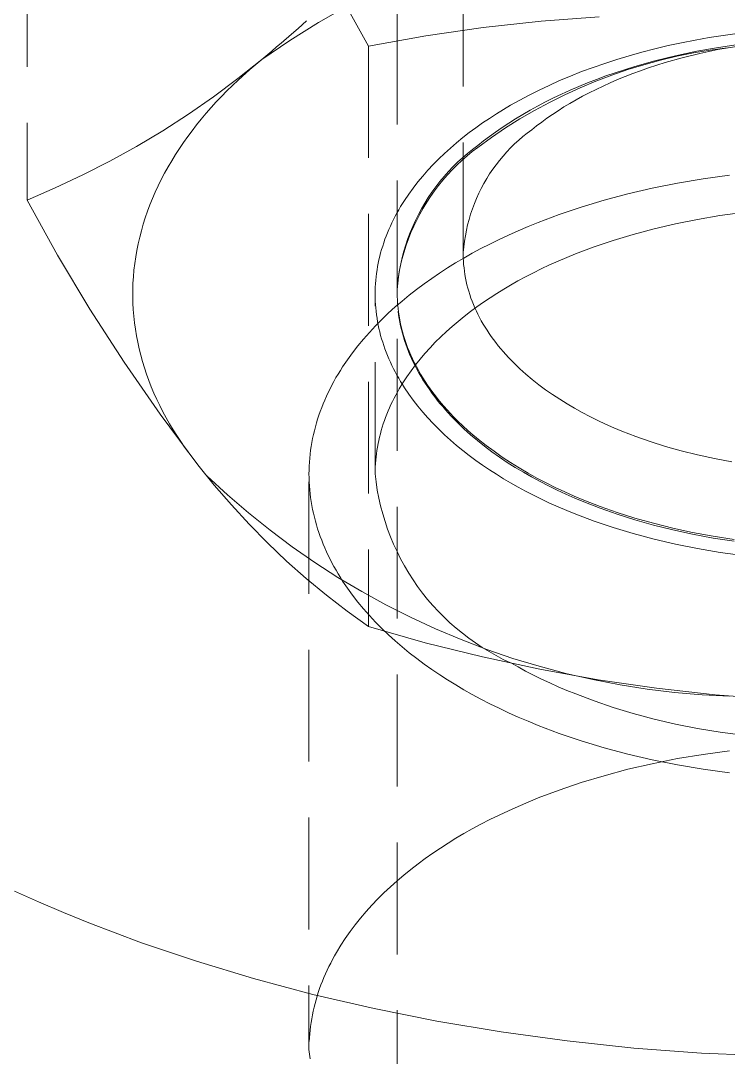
# Model space of a CAD drawing. Header units: millimetres. Extents: x -124 to 15640, y 659 to 4121.
# Drawn here: x 4177.04 to 4185.07, y 2325.64 to 2337.41 of the extents above; entities that cross this region are included whole.
import ezdxf

# ---------------------------------------------------------------- set-up
doc = ezdxf.new("R2010")
doc.units = ezdxf.units.MM
doc.linetypes.add('HIDDEN', pattern=[1.905, 1.27, -0.635])
doc.layers.add('ZANO_R_przerywana', color=7, linetype='HIDDEN', lineweight=0)

msp = doc.modelspace()

# ---------------------------------------------------------------- linework, layer by layer
at = {"layer": 'ZANO_R_przerywana'}
for p, q in [((4177.112, 2341.961), (4177.112, 2335.371)), ((4181.311, 2334.324), (4181.311, 2342.015)), ((4182.061, 2334.753), (4182.061, 2341.593)), ((4180.985, 2337.119), (4180.638, 2337.746)), ((4180.751, 2337.575), (4180.419, 2337.384)), ((4183.604, 2337.449), (4182.946, 2337.4)), ((4180.419, 2337.384), (4180.093, 2337.181)), ((4180.187, 2337.319), (4180.114, 2337.254)), ((4180.187, 2337.319), (4180.283, 2337.406)), ((4182.289, 2337.328), (4181.635, 2337.235)), ((4182.946, 2337.4), (4182.289, 2337.328)), ((4179.996, 2337.151), (4180.114, 2337.254)), ((4181.635, 2337.235), (4180.985, 2337.119)), ((4184.692, 2337.187), (4184.85, 2337.215)), ((4184.85, 2337.215), (4185.009, 2337.24)), ((4185.009, 2337.24), (4185.17, 2337.262)), ((4180.093, 2337.181), (4179.775, 2336.967)), ((4179.889, 2337.061), (4179.944, 2337.108)), ((4179.995, 2337.151), (4179.944, 2337.108)), ((4180.985, 2337.119), (4180.985, 2330.53)), ((4184.089, 2337.05), (4184.236, 2337.088)), ((4184.236, 2337.088), (4184.385, 2337.123)), ((4184.385, 2337.123), (4184.538, 2337.156)), ((4184.538, 2337.156), (4184.692, 2337.187)), ((4184.957, 2337.103), (4184.711, 2337.059)), ((4184.951, 2337.078), (4184.746, 2337.034)), ((4185.055, 2337.098), (4184.864, 2337.072)), ((4185.16, 2337.115), (4184.951, 2337.078)), ((4185.208, 2337.14), (4184.957, 2337.103)), ((4179.775, 2336.967), (4179.505, 2336.75)), ((4179.775, 2336.967), (4179.638, 2336.851)), ((4179.889, 2337.061), (4179.775, 2336.967)), ((4183.668, 2336.922), (4183.805, 2336.967)), ((4183.805, 2336.967), (4183.945, 2337.009)), ((4183.945, 2337.009), (4184.089, 2337.05)), ((4184.47, 2337.008), (4184.235, 2336.95)), ((4184.485, 2337.002), (4184.298, 2336.958)), ((4184.546, 2336.985), (4184.352, 2336.931)), ((4184.711, 2337.059), (4184.47, 2337.008)), ((4184.674, 2337.04), (4184.485, 2337.002)), ((4184.746, 2337.034), (4184.546, 2336.985)), ((4184.864, 2337.072), (4184.674, 2337.04)), ((4179.638, 2336.851), (4179.506, 2336.732)), ((4183.404, 2336.828), (4183.534, 2336.876)), ((4183.534, 2336.876), (4183.668, 2336.922)), ((4183.928, 2336.851), (4183.746, 2336.788)), ((4184.007, 2336.886), (4183.786, 2336.816)), ((4184.112, 2336.907), (4183.928, 2336.851)), ((4184.235, 2336.95), (4184.007, 2336.886)), ((4184.165, 2336.871), (4184.074, 2336.839)), ((4184.298, 2336.958), (4184.112, 2336.907)), ((4184.352, 2336.931), (4184.165, 2336.871)), ((4179.505, 2336.75), (4179.227, 2336.543)), ((4179.506, 2336.732), (4179.442, 2336.671)), ((4183.036, 2336.672), (4183.155, 2336.726)), ((4183.155, 2336.726), (4183.278, 2336.777)), ((4183.278, 2336.777), (4183.404, 2336.828)), ((4183.574, 2336.74), (4183.472, 2336.7)), ((4183.746, 2336.788), (4183.566, 2336.72)), ((4183.679, 2336.779), (4183.574, 2336.74)), ((4183.786, 2336.816), (4183.679, 2336.779)), ((4183.812, 2336.738), (4183.729, 2336.702)), ((4183.898, 2336.773), (4183.812, 2336.738)), ((4183.985, 2336.807), (4183.898, 2336.773)), ((4184.074, 2336.839), (4183.985, 2336.807)), ((4179.38, 2336.609), (4179.318, 2336.547)), ((4179.442, 2336.671), (4179.38, 2336.609)), ((4182.81, 2336.562), (4182.921, 2336.618)), ((4182.921, 2336.618), (4183.036, 2336.672)), ((4183.273, 2336.617), (4183.177, 2336.574)), ((4183.388, 2336.645), (4183.213, 2336.565)), ((4183.371, 2336.659), (4183.273, 2336.617)), ((4183.472, 2336.7), (4183.371, 2336.659)), ((4183.566, 2336.72), (4183.388, 2336.645)), ((4183.568, 2336.627), (4183.491, 2336.589)), ((4183.647, 2336.665), (4183.568, 2336.627)), ((4183.729, 2336.702), (4183.647, 2336.665)), ((4179.227, 2336.543), (4178.943, 2336.346)), ((4179.318, 2336.547), (4179.259, 2336.484)), ((4182.599, 2336.447), (4182.702, 2336.505)), ((4182.702, 2336.505), (4182.81, 2336.562)), ((4183.084, 2336.529), (4182.993, 2336.484)), ((4183.213, 2336.565), (4183.041, 2336.479)), ((4183.177, 2336.574), (4183.084, 2336.529)), ((4183.343, 2336.509), (4183.272, 2336.468)), ((4183.416, 2336.549), (4183.343, 2336.509)), ((4183.491, 2336.589), (4183.416, 2336.549)), ((4179.201, 2336.42), (4179.144, 2336.356)), ((4179.259, 2336.484), (4179.201, 2336.42)), ((4182.437, 2336.349), (4182.517, 2336.399)), ((4182.517, 2336.399), (4182.599, 2336.447)), ((4182.871, 2336.388), (4182.705, 2336.291)), ((4182.819, 2336.39), (4182.736, 2336.342)), ((4182.905, 2336.437), (4182.819, 2336.39)), ((4183.041, 2336.479), (4182.871, 2336.388)), ((4182.993, 2336.484), (4182.905, 2336.437)), ((4183.137, 2336.385), (4183.073, 2336.342)), ((4183.204, 2336.427), (4183.137, 2336.385)), ((4183.272, 2336.468), (4183.204, 2336.427)), ((4178.943, 2336.346), (4178.652, 2336.158)), ((4179.089, 2336.29), (4179.036, 2336.225)), ((4179.144, 2336.356), (4179.089, 2336.29)), ((4182.28, 2336.246), (4182.358, 2336.298)), ((4182.358, 2336.298), (4182.437, 2336.349)), ((4182.705, 2336.291), (4182.542, 2336.189)), ((4182.655, 2336.294), (4182.577, 2336.244)), ((4182.736, 2336.342), (4182.655, 2336.294)), ((4182.952, 2336.256), (4182.894, 2336.212)), ((4183.011, 2336.299), (4182.952, 2336.256)), ((4183.073, 2336.342), (4183.011, 2336.299)), ((4178.652, 2336.158), (4178.355, 2335.98)), ((4178.984, 2336.158), (4178.935, 2336.091)), ((4179.036, 2336.225), (4178.984, 2336.158)), ((4182.13, 2336.136), (4182.204, 2336.192)), ((4182.204, 2336.192), (4182.28, 2336.246)), ((4182.429, 2336.143), (4182.359, 2336.092)), ((4182.542, 2336.189), (4182.382, 2336.081)), ((4182.502, 2336.194), (4182.429, 2336.143)), ((4182.577, 2336.244), (4182.502, 2336.194)), ((4182.788, 2336.13), (4182.839, 2336.168)), ((4182.894, 2336.212), (4182.839, 2336.168)), ((4178.886, 2336.023), (4178.84, 2335.955)), ((4178.935, 2336.091), (4178.886, 2336.023)), ((4181.916, 2335.961), (4181.985, 2336.021)), ((4181.985, 2336.021), (4182.057, 2336.079)), ((4182.057, 2336.079), (4182.13, 2336.136)), ((4182.382, 2336.081), (4182.226, 2335.968)), ((4182.291, 2336.041), (4182.226, 2335.989)), ((4182.359, 2336.092), (4182.291, 2336.041)), ((4182.644, 2336.007), (4182.691, 2336.049)), ((4182.691, 2336.049), (4182.739, 2336.091)), ((4182.739, 2336.091), (4182.788, 2336.13)), ((4178.355, 2335.98), (4178.052, 2335.812)), ((4178.84, 2335.955), (4178.795, 2335.886)), ((4181.849, 2335.9), (4181.916, 2335.961)), ((4182.164, 2335.921), (4182.104, 2335.872)), ((4182.109, 2335.898), (4182.167, 2335.944)), ((4182.226, 2335.968), (4182.164, 2335.921)), ((4182.167, 2335.944), (4182.226, 2335.989)), ((4182.513, 2335.869), (4182.555, 2335.917)), ((4182.555, 2335.917), (4182.599, 2335.962)), ((4182.599, 2335.962), (4182.644, 2336.007)), ((4178.052, 2335.812), (4177.744, 2335.655)), ((4178.753, 2335.816), (4178.712, 2335.746)), ((4178.795, 2335.886), (4178.753, 2335.816)), ((4181.721, 2335.774), (4181.784, 2335.838)), ((4181.784, 2335.838), (4181.849, 2335.9)), ((4181.944, 2335.747), (4181.997, 2335.799)), ((4182.046, 2335.821), (4181.989, 2335.768)), ((4181.997, 2335.799), (4182.052, 2335.849)), ((4182.104, 2335.872), (4182.046, 2335.821)), ((4182.052, 2335.849), (4182.109, 2335.898)), ((4182.434, 2335.771), (4182.473, 2335.821)), ((4182.473, 2335.821), (4182.513, 2335.869)), ((4178.673, 2335.676), (4178.635, 2335.605)), ((4178.712, 2335.746), (4178.673, 2335.676)), ((4181.602, 2335.643), (4181.66, 2335.709)), ((4181.66, 2335.709), (4181.721, 2335.774)), ((4181.843, 2335.638), (4181.893, 2335.693)), ((4181.934, 2335.713), (4181.881, 2335.656)), ((4181.893, 2335.693), (4181.944, 2335.747)), ((4181.989, 2335.768), (4181.934, 2335.713)), ((4182.328, 2335.614), (4182.361, 2335.667)), ((4182.361, 2335.667), (4182.397, 2335.72)), ((4182.397, 2335.72), (4182.434, 2335.771)), ((4177.744, 2335.655), (4177.43, 2335.508)), ((4178.635, 2335.605), (4178.6, 2335.533)), ((4181.493, 2335.507), (4181.546, 2335.576)), ((4181.546, 2335.576), (4181.602, 2335.643)), ((4181.75, 2335.522), (4181.795, 2335.58)), ((4181.83, 2335.597), (4181.781, 2335.537)), ((4181.795, 2335.58), (4181.843, 2335.638)), ((4181.881, 2335.656), (4181.83, 2335.597)), ((4182.266, 2335.503), (4182.296, 2335.559)), ((4182.296, 2335.559), (4182.328, 2335.614)), ((4184.206, 2335.506), (4184.491, 2335.563)), ((4184.491, 2335.563), (4184.783, 2335.612)), ((4184.783, 2335.612), (4185.082, 2335.653)), ((4177.43, 2335.508), (4177.112, 2335.371)), ((4178.567, 2335.461), (4178.535, 2335.389)), ((4178.6, 2335.533), (4178.567, 2335.461)), ((4181.395, 2335.367), (4181.443, 2335.438)), ((4181.443, 2335.438), (4181.493, 2335.507)), ((4181.664, 2335.4), (4181.706, 2335.461)), ((4181.734, 2335.475), (4181.69, 2335.412)), ((4181.706, 2335.461), (4181.75, 2335.522)), ((4181.781, 2335.537), (4181.734, 2335.475)), ((4182.212, 2335.389), (4182.238, 2335.447)), ((4182.238, 2335.447), (4182.266, 2335.503)), ((4183.659, 2335.37), (4183.928, 2335.441)), ((4183.928, 2335.441), (4184.206, 2335.506)), ((4177.112, 2335.371), (4177.459, 2334.745)), ((4178.506, 2335.316), (4178.479, 2335.244)), ((4178.535, 2335.389), (4178.506, 2335.316)), ((4181.35, 2335.296), (4181.372, 2335.331)), ((4181.372, 2335.331), (4181.395, 2335.367)), ((4181.587, 2335.272), (4181.625, 2335.337)), ((4181.647, 2335.347), (4181.606, 2335.28)), ((4181.625, 2335.337), (4181.664, 2335.4)), ((4181.69, 2335.412), (4181.647, 2335.347)), ((4182.166, 2335.271), (4182.188, 2335.33)), ((4182.188, 2335.33), (4182.212, 2335.389)), ((4183.4, 2335.291), (4183.659, 2335.37)), ((4178.479, 2335.244), (4178.454, 2335.17)), ((4181.289, 2335.186), (4181.309, 2335.223)), ((4181.309, 2335.223), (4181.329, 2335.259)), ((4181.329, 2335.259), (4181.35, 2335.296)), ((4181.519, 2335.14), (4181.552, 2335.207)), ((4181.568, 2335.212), (4181.533, 2335.144)), ((4181.552, 2335.207), (4181.587, 2335.272)), ((4181.606, 2335.28), (4181.568, 2335.212)), ((4182.127, 2335.151), (4182.145, 2335.211)), ((4182.145, 2335.211), (4182.166, 2335.271)), ((4182.911, 2335.117), (4183.15, 2335.207)), ((4183.15, 2335.207), (4183.4, 2335.291)), ((4185.235, 2335.229), (4184.974, 2335.194)), ((4178.43, 2335.097), (4178.409, 2335.023)), ((4178.454, 2335.17), (4178.43, 2335.097)), ((4181.234, 2335.075), (4181.252, 2335.112)), ((4181.252, 2335.112), (4181.27, 2335.149)), ((4181.27, 2335.149), (4181.289, 2335.186)), ((4181.488, 2335.072), (4181.519, 2335.14)), ((4181.533, 2335.144), (4181.499, 2335.073)), ((4182.097, 2335.028), (4182.111, 2335.089)), ((4182.111, 2335.089), (4182.127, 2335.151)), ((4182.796, 2335.07), (4182.911, 2335.117)), ((4184.469, 2335.101), (4184.226, 2335.044)), ((4184.719, 2335.151), (4184.469, 2335.101)), ((4184.974, 2335.194), (4184.719, 2335.151)), ((4178.409, 2335.023), (4178.39, 2334.949)), ((4181.173, 2334.925), (4181.187, 2334.962)), ((4181.187, 2334.962), (4181.202, 2335)), ((4181.202, 2335), (4181.218, 2335.038)), ((4181.218, 2335.038), (4181.234, 2335.075)), ((4181.434, 2334.934), (4181.46, 2335.004)), ((4181.468, 2335.002), (4181.44, 2334.93)), ((4181.46, 2335.004), (4181.488, 2335.072)), ((4181.499, 2335.073), (4181.468, 2335.002)), ((4182.075, 2334.903), (4182.085, 2334.966)), ((4182.085, 2334.966), (4182.097, 2335.028)), ((4182.467, 2334.922), (4182.574, 2334.972)), ((4182.574, 2334.972), (4182.683, 2335.022)), ((4182.683, 2335.022), (4182.796, 2335.07)), ((4183.991, 2334.981), (4183.764, 2334.913)), ((4184.226, 2335.044), (4183.991, 2334.981)), ((4178.373, 2334.875), (4178.358, 2334.8)), ((4178.39, 2334.949), (4178.373, 2334.875)), ((4181.135, 2334.81), (4181.147, 2334.848)), ((4181.147, 2334.848), (4181.159, 2334.887)), ((4181.159, 2334.887), (4181.173, 2334.925)), ((4181.389, 2334.792), (4181.41, 2334.863)), ((4181.413, 2334.857), (4181.39, 2334.783)), ((4181.41, 2334.863), (4181.434, 2334.934)), ((4181.44, 2334.93), (4181.413, 2334.857)), ((4182.067, 2334.84), (4182.075, 2334.903)), ((4182.262, 2334.819), (4182.363, 2334.871)), ((4182.363, 2334.871), (4182.467, 2334.922)), ((4183.764, 2334.913), (4183.545, 2334.839)), ((4177.459, 2334.745), (4177.826, 2334.131)), ((4178.345, 2334.726), (4178.334, 2334.651)), ((4178.358, 2334.8), (4178.345, 2334.726)), ((4181.105, 2334.694), (4181.114, 2334.733)), ((4181.114, 2334.733), (4181.124, 2334.771)), ((4181.124, 2334.771), (4181.135, 2334.81)), ((4181.39, 2334.783), (4181.369, 2334.708)), ((4181.37, 2334.72), (4181.389, 2334.792)), ((4182.062, 2334.715), (4182.061, 2334.753)), ((4182.062, 2334.777), (4182.067, 2334.84)), ((4182.069, 2334.712), (4182.164, 2334.766)), ((4182.164, 2334.766), (4182.262, 2334.819)), ((4183.336, 2334.76), (4183.235, 2334.719)), ((4183.545, 2334.839), (4183.336, 2334.76)), ((4178.334, 2334.651), (4178.325, 2334.576)), ((4181.083, 2334.578), (4181.089, 2334.617)), ((4181.089, 2334.617), (4181.097, 2334.655)), ((4181.097, 2334.655), (4181.105, 2334.694)), ((4181.35, 2334.633), (4181.334, 2334.556)), ((4181.339, 2334.574), (4181.353, 2334.647)), ((4181.369, 2334.708), (4181.35, 2334.633)), ((4181.353, 2334.647), (4181.37, 2334.72)), ((4181.884, 2334.6), (4181.975, 2334.657)), ((4181.975, 2334.657), (4182.069, 2334.712)), ((4182.063, 2334.677), (4182.062, 2334.715)), ((4182.066, 2334.639), (4182.063, 2334.677)), ((4182.07, 2334.601), (4182.066, 2334.639)), ((4183.041, 2334.634), (4182.947, 2334.59)), ((4183.137, 2334.677), (4183.041, 2334.634)), ((4183.235, 2334.719), (4183.137, 2334.677)), ((4178.319, 2334.501), (4178.314, 2334.427)), ((4178.325, 2334.576), (4178.319, 2334.501)), ((4181.068, 2334.46), (4181.072, 2334.499)), ((4181.072, 2334.499), (4181.077, 2334.539)), ((4181.077, 2334.539), (4181.083, 2334.578)), ((4181.318, 2334.427), (4181.328, 2334.501)), ((4181.334, 2334.556), (4181.321, 2334.48)), ((4181.328, 2334.501), (4181.339, 2334.574)), ((4181.705, 2334.482), (4181.793, 2334.542)), ((4181.793, 2334.542), (4181.884, 2334.6)), ((4182.074, 2334.563), (4182.07, 2334.601)), ((4182.08, 2334.524), (4182.074, 2334.563)), ((4182.087, 2334.486), (4182.08, 2334.524)), ((4182.768, 2334.499), (4182.682, 2334.453)), ((4182.857, 2334.545), (4182.768, 2334.499)), ((4182.947, 2334.59), (4182.857, 2334.545)), ((4178.314, 2334.427), (4178.312, 2334.352)), ((4181.062, 2334.343), (4181.063, 2334.382)), ((4181.063, 2334.382), (4181.065, 2334.421)), ((4181.065, 2334.421), (4181.068, 2334.46)), ((4181.312, 2334.353), (4181.318, 2334.427)), ((4181.532, 2334.357), (4181.617, 2334.42)), ((4181.617, 2334.42), (4181.705, 2334.482)), ((4182.094, 2334.448), (4182.087, 2334.486)), ((4182.103, 2334.41), (4182.094, 2334.448)), ((4182.113, 2334.372), (4182.103, 2334.41)), ((4182.124, 2334.335), (4182.113, 2334.372)), ((4182.599, 2334.406), (4182.52, 2334.359)), ((4182.682, 2334.453), (4182.599, 2334.406)), ((4178.312, 2334.352), (4178.312, 2334.277)), ((4178.312, 2334.277), (4178.313, 2334.202)), ((4181.061, 2334.303), (4181.062, 2334.343)), ((4181.062, 2334.264), (4181.061, 2334.303)), ((4181.063, 2334.225), (4181.062, 2334.264)), ((4181.312, 2334.28), (4181.311, 2334.324)), ((4181.311, 2222.035), (4181.311, 2334.258)), ((4181.314, 2334.235), (4181.312, 2334.28)), ((4181.367, 2334.225), (4181.449, 2334.292)), ((4181.449, 2334.292), (4181.532, 2334.357)), ((4182.136, 2334.297), (4182.124, 2334.335)), ((4182.148, 2334.259), (4182.136, 2334.297)), ((4182.162, 2334.222), (4182.148, 2334.259)), ((4182.365, 2334.262), (4182.29, 2334.211)), ((4182.442, 2334.311), (4182.365, 2334.262)), ((4182.52, 2334.359), (4182.442, 2334.311)), ((4178.313, 2334.202), (4178.317, 2334.128)), ((4181.061, 2332.262), (4181.061, 2334.225)), ((4181.065, 2334.186), (4181.063, 2334.225)), ((4181.068, 2334.147), (4181.065, 2334.186)), ((4181.072, 2334.108), (4181.068, 2334.147)), ((4181.211, 2334.087), (4181.288, 2334.157)), ((4181.288, 2334.157), (4181.367, 2334.225)), ((4181.317, 2334.19), (4181.314, 2334.235)), ((4181.321, 2334.145), (4181.317, 2334.19)), ((4181.327, 2334.1), (4181.321, 2334.145)), ((4182.216, 2334.159), (4182.143, 2334.105)), ((4182.177, 2334.185), (4182.162, 2334.222)), ((4182.193, 2334.147), (4182.177, 2334.185)), ((4182.21, 2334.11), (4182.193, 2334.147)), ((4182.29, 2334.211), (4182.216, 2334.159)), ((4177.826, 2334.131), (4178.214, 2333.53)), ((4178.317, 2334.128), (4178.323, 2334.053)), ((4178.323, 2334.053), (4178.331, 2333.979)), ((4181.077, 2334.068), (4181.072, 2334.108)), ((4181.083, 2334.029), (4181.077, 2334.068)), ((4181.09, 2333.99), (4181.083, 2334.029)), ((4181.137, 2334.016), (4181.211, 2334.087)), ((4181.323, 2334.109), (4181.328, 2334.067)), ((4181.333, 2334.055), (4181.327, 2334.1)), ((4181.328, 2334.067), (4181.335, 2334.026)), ((4181.341, 2334.011), (4181.333, 2334.055)), ((4181.335, 2334.026), (4181.342, 2333.984)), ((4182.072, 2334.051), (4182.003, 2333.994)), ((4182.143, 2334.105), (4182.072, 2334.051)), ((4182.228, 2334.074), (4182.21, 2334.11)), ((4182.247, 2334.037), (4182.228, 2334.074)), ((4182.266, 2334.001), (4182.247, 2334.037)), ((4178.331, 2333.979), (4178.341, 2333.905)), ((4178.341, 2333.905), (4178.354, 2333.831)), ((4180.996, 2333.869), (4181.065, 2333.943)), ((4181.065, 2333.943), (4181.137, 2334.016)), ((4181.097, 2333.952), (4181.09, 2333.99)), ((4181.105, 2333.913), (4181.097, 2333.952)), ((4181.114, 2333.874), (4181.105, 2333.913)), ((4181.35, 2333.966), (4181.341, 2334.011)), ((4181.342, 2333.984), (4181.351, 2333.942)), ((4181.36, 2333.921), (4181.35, 2333.966)), ((4181.351, 2333.942), (4181.36, 2333.901)), ((4181.372, 2333.876), (4181.36, 2333.921)), ((4181.935, 2333.937), (4181.87, 2333.878)), ((4182.003, 2333.994), (4181.935, 2333.937)), ((4182.287, 2333.964), (4182.266, 2334.001)), ((4182.309, 2333.928), (4182.287, 2333.964)), ((4182.331, 2333.893), (4182.309, 2333.928)), ((4178.354, 2333.831), (4178.368, 2333.757)), ((4180.866, 2333.716), (4180.929, 2333.793)), ((4180.929, 2333.793), (4180.996, 2333.869)), ((4181.124, 2333.835), (4181.114, 2333.874)), ((4181.135, 2333.797), (4181.124, 2333.835)), ((4181.147, 2333.759), (4181.135, 2333.797)), ((4181.36, 2333.901), (4181.371, 2333.859)), ((4181.371, 2333.859), (4181.383, 2333.817)), ((4181.385, 2333.832), (4181.372, 2333.876)), ((4181.383, 2333.817), (4181.396, 2333.776)), ((4181.399, 2333.788), (4181.385, 2333.832)), ((4181.414, 2333.743), (4181.399, 2333.788)), ((4181.806, 2333.818), (4181.744, 2333.757)), ((4181.87, 2333.878), (4181.806, 2333.818)), ((4182.355, 2333.857), (4182.331, 2333.893)), ((4182.379, 2333.822), (4182.355, 2333.857)), ((4182.405, 2333.787), (4182.379, 2333.822)), ((4182.431, 2333.753), (4182.405, 2333.787)), ((4178.368, 2333.757), (4178.384, 2333.683)), ((4178.384, 2333.683), (4178.402, 2333.61)), ((4180.805, 2333.638), (4180.866, 2333.716)), ((4181.16, 2333.72), (4181.147, 2333.759)), ((4181.173, 2333.682), (4181.16, 2333.72)), ((4181.187, 2333.644), (4181.173, 2333.682)), ((4181.396, 2333.776), (4181.409, 2333.735)), ((4181.409, 2333.735), (4181.424, 2333.694)), ((4181.43, 2333.699), (4181.414, 2333.743)), ((4181.424, 2333.694), (4181.44, 2333.653)), ((4181.448, 2333.655), (4181.43, 2333.699)), ((4181.685, 2333.695), (4181.627, 2333.631)), ((4181.744, 2333.757), (4181.685, 2333.695)), ((4182.458, 2333.718), (4182.431, 2333.753)), ((4182.486, 2333.684), (4182.458, 2333.718)), ((4182.515, 2333.651), (4182.486, 2333.684)), ((4178.402, 2333.61), (4178.422, 2333.537)), ((4180.693, 2333.478), (4180.747, 2333.559)), ((4180.747, 2333.559), (4180.805, 2333.638)), ((4181.202, 2333.607), (4181.187, 2333.644)), ((4181.218, 2333.569), (4181.202, 2333.607)), ((4181.235, 2333.532), (4181.218, 2333.569)), ((4181.44, 2333.653), (4181.457, 2333.612)), ((4181.466, 2333.612), (4181.448, 2333.655)), ((4181.457, 2333.612), (4181.475, 2333.571)), ((4181.486, 2333.568), (4181.466, 2333.612)), ((4181.475, 2333.571), (4181.494, 2333.531)), ((4181.507, 2333.525), (4181.486, 2333.568)), ((4181.572, 2333.566), (4181.519, 2333.501)), ((4181.627, 2333.631), (4181.572, 2333.566)), ((4182.544, 2333.617), (4182.515, 2333.651)), ((4182.575, 2333.584), (4182.544, 2333.617)), ((4182.606, 2333.552), (4182.575, 2333.584)), ((4182.638, 2333.519), (4182.606, 2333.552)), ((4178.214, 2333.53), (4178.621, 2332.941)), ((4178.422, 2333.537), (4178.444, 2333.465)), ((4178.444, 2333.465), (4178.469, 2333.393)), ((4180.642, 2333.396), (4180.667, 2333.437)), ((4180.667, 2333.437), (4180.693, 2333.478)), ((4181.252, 2333.494), (4181.235, 2333.532)), ((4181.27, 2333.457), (4181.252, 2333.494)), ((4181.289, 2333.421), (4181.27, 2333.457)), ((4181.469, 2333.434), (4181.422, 2333.366)), ((4181.519, 2333.501), (4181.469, 2333.434)), ((4181.494, 2333.531), (4181.514, 2333.49)), ((4181.529, 2333.482), (4181.507, 2333.525)), ((4181.514, 2333.49), (4181.535, 2333.45)), ((4181.552, 2333.439), (4181.529, 2333.482)), ((4181.535, 2333.45), (4181.557, 2333.41)), ((4181.577, 2333.396), (4181.552, 2333.439)), ((4182.704, 2333.456), (4182.638, 2333.519)), ((4182.773, 2333.394), (4182.704, 2333.456)), ((4178.469, 2333.393), (4178.495, 2333.321)), ((4178.495, 2333.321), (4178.522, 2333.25)), ((4180.594, 2333.313), (4180.617, 2333.355)), ((4180.617, 2333.355), (4180.642, 2333.396)), ((4181.309, 2333.384), (4181.289, 2333.421)), ((4181.329, 2333.348), (4181.309, 2333.384)), ((4181.351, 2333.311), (4181.329, 2333.348)), ((4181.422, 2333.366), (4181.377, 2333.297)), ((4181.557, 2333.41), (4181.58, 2333.371)), ((4181.602, 2333.354), (4181.577, 2333.396)), ((4181.58, 2333.371), (4181.604, 2333.331)), ((4181.629, 2333.312), (4181.602, 2333.354)), ((4181.604, 2333.331), (4181.628, 2333.292)), ((4182.845, 2333.334), (4182.773, 2333.394)), ((4182.919, 2333.275), (4182.845, 2333.334)), ((4178.522, 2333.25), (4178.552, 2333.179)), ((4180.529, 2333.187), (4180.55, 2333.229)), ((4180.55, 2333.229), (4180.571, 2333.271)), ((4180.571, 2333.271), (4180.594, 2333.313)), ((4181.334, 2333.227), (4181.314, 2333.192)), ((4181.377, 2333.297), (4181.334, 2333.227)), ((4181.373, 2333.276), (4181.351, 2333.311)), ((4181.395, 2333.24), (4181.373, 2333.276)), ((4181.443, 2333.169), (4181.395, 2333.24)), ((4181.628, 2333.292), (4181.654, 2333.253)), ((4181.657, 2333.27), (4181.629, 2333.312)), ((4181.654, 2333.253), (4181.681, 2333.215)), ((4181.685, 2333.229), (4181.657, 2333.27)), ((4181.681, 2333.215), (4181.708, 2333.176)), ((4181.715, 2333.188), (4181.685, 2333.229)), ((4182.996, 2333.218), (4182.919, 2333.275)), ((4183.075, 2333.163), (4182.996, 2333.218)), ((4178.552, 2333.179), (4178.584, 2333.108)), ((4178.584, 2333.108), (4178.617, 2333.039)), ((4180.472, 2333.059), (4180.49, 2333.101)), ((4180.49, 2333.101), (4180.509, 2333.144)), ((4180.509, 2333.144), (4180.529, 2333.187)), ((4181.259, 2333.085), (4181.241, 2333.049)), ((4181.276, 2333.121), (4181.259, 2333.085)), ((4181.295, 2333.157), (4181.276, 2333.121)), ((4181.314, 2333.192), (4181.295, 2333.157)), ((4181.493, 2333.1), (4181.443, 2333.169)), ((4181.547, 2333.031), (4181.493, 2333.1)), ((4181.708, 2333.176), (4181.737, 2333.138)), ((4181.746, 2333.147), (4181.715, 2333.188)), ((4181.737, 2333.138), (4181.766, 2333.101)), ((4181.778, 2333.107), (4181.746, 2333.147)), ((4181.766, 2333.101), (4181.797, 2333.063)), ((4181.811, 2333.067), (4181.778, 2333.107)), ((4183.156, 2333.11), (4183.075, 2333.163)), ((4183.239, 2333.058), (4183.156, 2333.11)), ((4178.617, 2333.039), (4178.653, 2332.969)), ((4178.653, 2332.969), (4178.69, 2332.9)), ((4180.423, 2332.929), (4180.439, 2332.972)), ((4180.439, 2332.972), (4180.455, 2333.015)), ((4180.455, 2333.015), (4180.472, 2333.059)), ((4181.209, 2332.977), (4181.194, 2332.94)), ((4181.225, 2333.013), (4181.209, 2332.977)), ((4181.241, 2333.049), (4181.225, 2333.013)), ((4181.602, 2332.964), (4181.547, 2333.031)), ((4181.66, 2332.898), (4181.602, 2332.964)), ((4181.797, 2333.063), (4181.828, 2333.026)), ((4181.845, 2333.027), (4181.811, 2333.067)), ((4181.828, 2333.026), (4181.86, 2332.989)), ((4181.879, 2332.988), (4181.845, 2333.027)), ((4181.86, 2332.989), (4181.926, 2332.917)), ((4181.915, 2332.949), (4181.879, 2332.988)), ((4183.324, 2333.008), (4183.239, 2333.058)), ((4183.41, 2332.96), (4183.324, 2333.008)), ((4178.621, 2332.941), (4179.049, 2332.367)), ((4178.69, 2332.9), (4178.728, 2332.832)), ((4180.396, 2332.841), (4180.409, 2332.885)), ((4180.409, 2332.885), (4180.423, 2332.929)), ((4181.167, 2332.867), (4181.154, 2332.83)), ((4181.18, 2332.903), (4181.167, 2332.867)), ((4181.194, 2332.94), (4181.18, 2332.903)), ((4181.721, 2332.833), (4181.66, 2332.898)), ((4181.952, 2332.911), (4181.915, 2332.949)), ((4181.926, 2332.917), (4181.996, 2332.846)), ((4181.989, 2332.873), (4181.952, 2332.911)), ((4182.067, 2332.798), (4181.989, 2332.873)), ((4181.996, 2332.846), (4182.069, 2332.776)), ((4183.498, 2332.914), (4183.41, 2332.96)), ((4183.587, 2332.87), (4183.498, 2332.914)), ((4183.677, 2332.828), (4183.587, 2332.87)), ((4178.728, 2332.832), (4178.769, 2332.764)), ((4178.769, 2332.764), (4178.811, 2332.697)), ((4180.361, 2332.709), (4180.372, 2332.753)), ((4180.372, 2332.753), (4180.383, 2332.797)), ((4180.383, 2332.797), (4180.396, 2332.841)), ((4181.131, 2332.755), (4181.121, 2332.718)), ((4181.142, 2332.793), (4181.131, 2332.755)), ((4181.154, 2332.83), (4181.142, 2332.793)), ((4181.784, 2332.769), (4181.721, 2332.833)), ((4181.849, 2332.707), (4181.784, 2332.769)), ((4182.148, 2332.725), (4182.067, 2332.798)), ((4182.069, 2332.776), (4182.144, 2332.708)), ((4182.233, 2332.655), (4182.148, 2332.725)), ((4183.769, 2332.787), (4183.677, 2332.828)), ((4183.861, 2332.748), (4183.769, 2332.787)), ((4184.018, 2332.687), (4183.861, 2332.748)), ((4178.811, 2332.697), (4178.855, 2332.631)), ((4178.855, 2332.631), (4178.9, 2332.565)), ((4180.336, 2332.575), (4180.343, 2332.62)), ((4180.343, 2332.62), (4180.352, 2332.664)), ((4180.352, 2332.664), (4180.361, 2332.709)), ((4181.103, 2332.643), (4181.095, 2332.606)), ((4181.112, 2332.681), (4181.103, 2332.643)), ((4181.121, 2332.718), (4181.112, 2332.681)), ((4181.916, 2332.646), (4181.849, 2332.707)), ((4181.986, 2332.586), (4181.916, 2332.646)), ((4182.144, 2332.708), (4182.223, 2332.642)), ((4182.223, 2332.642), (4182.304, 2332.578)), ((4182.32, 2332.586), (4182.233, 2332.655)), ((4184.183, 2332.629), (4184.018, 2332.687)), ((4184.355, 2332.575), (4184.183, 2332.629)), ((4178.9, 2332.565), (4178.947, 2332.5)), ((4180.324, 2332.486), (4180.329, 2332.531)), ((4180.329, 2332.531), (4180.336, 2332.575)), ((4181.077, 2332.492), (4181.072, 2332.455)), ((4181.082, 2332.53), (4181.077, 2332.492)), ((4181.088, 2332.568), (4181.082, 2332.53)), ((4181.095, 2332.606), (4181.088, 2332.568)), ((4182.057, 2332.528), (4181.986, 2332.586)), ((4182.13, 2332.471), (4182.057, 2332.528)), ((4182.304, 2332.578), (4182.387, 2332.515)), ((4182.411, 2332.519), (4182.32, 2332.586)), ((4182.387, 2332.515), (4182.473, 2332.454)), ((4182.503, 2332.454), (4182.411, 2332.519)), ((4184.534, 2332.524), (4184.355, 2332.575)), ((4184.719, 2332.478), (4184.534, 2332.524)), ((4180.313, 2332.352), (4180.316, 2332.397)), ((4180.316, 2332.397), (4180.319, 2332.441)), ((4180.319, 2332.441), (4180.324, 2332.486)), ((4181.065, 2332.379), (4181.063, 2332.341)), ((4181.068, 2332.417), (4181.065, 2332.379)), ((4181.072, 2332.455), (4181.068, 2332.417)), ((4182.205, 2332.415), (4182.13, 2332.471)), ((4182.281, 2332.361), (4182.205, 2332.415)), ((4182.473, 2332.454), (4182.561, 2332.394)), ((4182.599, 2332.391), (4182.503, 2332.454)), ((4182.561, 2332.394), (4182.652, 2332.337)), ((4182.697, 2332.33), (4182.599, 2332.391)), ((4184.911, 2332.436), (4184.719, 2332.478)), ((4185.108, 2332.4), (4184.911, 2332.436)), ((4179.049, 2332.367), (4179.235, 2332.135)), ((4180.311, 2332.262), (4180.312, 2332.307)), ((4180.312, 2332.217), (4180.311, 2332.262)), ((4180.312, 2332.307), (4180.313, 2332.352)), ((4181.061, 2332.262), (4181.072, 2332.171)), ((4182.358, 2332.309), (4182.281, 2332.361)), ((4182.438, 2332.258), (4182.358, 2332.309)), ((4182.518, 2332.208), (4182.438, 2332.258)), ((4182.652, 2332.337), (4182.744, 2332.281)), ((4182.796, 2332.271), (4182.697, 2332.33)), ((4182.744, 2332.281), (4182.837, 2332.228)), ((4182.898, 2332.215), (4182.796, 2332.271)), ((4179.387, 2332.024), (4179.157, 2332.237)), ((4180.311, 2332.173), (4180.311, 2325.73)), ((4180.313, 2332.173), (4180.312, 2332.217)), ((4180.316, 2332.128), (4180.313, 2332.173)), ((4181.072, 2332.171), (4181.086, 2332.08)), ((4182.599, 2332.16), (4182.518, 2332.208)), ((4182.683, 2332.113), (4182.599, 2332.16)), ((4182.837, 2332.228), (4182.933, 2332.176)), ((4183.001, 2332.161), (4182.898, 2332.215)), ((4182.933, 2332.176), (4183.03, 2332.126)), ((4183.106, 2332.109), (4183.001, 2332.161)), ((4179.235, 2332.135), (4179.43, 2331.91)), ((4179.625, 2331.82), (4179.387, 2332.024)), ((4180.319, 2332.083), (4180.316, 2332.128)), ((4180.324, 2332.038), (4180.319, 2332.083)), ((4180.33, 2331.994), (4180.324, 2332.038)), ((4181.086, 2332.08), (4181.103, 2331.989)), ((4182.769, 2332.067), (4182.683, 2332.113)), ((4182.857, 2332.021), (4182.769, 2332.067)), ((4182.948, 2331.976), (4182.857, 2332.021)), ((4183.03, 2332.126), (4183.128, 2332.078)), ((4183.213, 2332.059), (4183.106, 2332.109)), ((4183.128, 2332.078), (4183.227, 2332.032)), ((4183.32, 2332.011), (4183.213, 2332.059)), ((4183.227, 2332.032), (4183.327, 2331.987)), ((4179.43, 2331.91), (4179.632, 2331.691)), ((4180.336, 2331.949), (4180.33, 2331.994)), ((4180.344, 2331.904), (4180.336, 2331.949)), ((4180.352, 2331.86), (4180.344, 2331.904)), ((4181.103, 2331.989), (4181.124, 2331.9)), ((4183.041, 2331.932), (4182.948, 2331.976)), ((4183.137, 2331.889), (4183.041, 2331.932)), ((4183.428, 2331.966), (4183.32, 2332.011)), ((4183.327, 2331.987), (4183.428, 2331.945)), ((4183.613, 2331.894), (4183.428, 2331.966)), ((4183.428, 2331.945), (4183.613, 2331.873)), ((4179.869, 2331.624), (4179.625, 2331.82)), ((4180.362, 2331.816), (4180.352, 2331.86)), ((4180.372, 2331.771), (4180.362, 2331.816)), ((4181.124, 2331.9), (4181.147, 2331.811)), ((4181.147, 2331.811), (4181.174, 2331.722)), ((4183.236, 2331.847), (4183.137, 2331.889)), ((4183.337, 2331.806), (4183.236, 2331.847)), ((4183.546, 2331.727), (4183.337, 2331.806)), ((4183.807, 2331.826), (4183.613, 2331.894)), ((4183.613, 2331.873), (4183.807, 2331.805)), ((4184.009, 2331.762), (4183.807, 2331.826)), ((4183.807, 2331.805), (4184.009, 2331.741)), ((4179.632, 2331.691), (4179.841, 2331.479)), ((4180.383, 2331.727), (4180.372, 2331.771)), ((4180.396, 2331.683), (4180.383, 2331.727)), ((4180.409, 2331.64), (4180.396, 2331.683)), ((4181.174, 2331.722), (4181.203, 2331.635)), ((4183.764, 2331.653), (4183.546, 2331.727)), ((4184.22, 2331.702), (4184.009, 2331.762)), ((4184.009, 2331.741), (4184.22, 2331.682)), ((4184.438, 2331.648), (4184.22, 2331.702)), ((4184.22, 2331.682), (4184.438, 2331.627)), ((4180.12, 2331.436), (4179.869, 2331.624)), ((4180.424, 2331.596), (4180.409, 2331.64)), ((4180.439, 2331.552), (4180.424, 2331.596)), ((4180.455, 2331.509), (4180.439, 2331.552)), ((4181.203, 2331.635), (4181.236, 2331.549)), ((4181.236, 2331.549), (4181.271, 2331.464)), ((4183.991, 2331.585), (4183.764, 2331.653)), ((4184.227, 2331.522), (4183.991, 2331.585)), ((4184.664, 2331.599), (4184.438, 2331.648)), ((4184.438, 2331.627), (4184.664, 2331.578)), ((4184.896, 2331.556), (4184.664, 2331.599)), ((4184.664, 2331.578), (4184.896, 2331.535)), ((4185.135, 2331.519), (4184.896, 2331.556)), ((4179.841, 2331.479), (4180.056, 2331.274)), ((4180.377, 2331.257), (4180.12, 2331.436)), ((4180.472, 2331.466), (4180.455, 2331.509)), ((4180.49, 2331.423), (4180.472, 2331.466)), ((4181.271, 2331.464), (4181.31, 2331.381)), ((4184.469, 2331.465), (4184.227, 2331.522)), ((4184.719, 2331.415), (4184.469, 2331.465)), ((4184.896, 2331.535), (4185.135, 2331.498)), ((4180.509, 2331.38), (4180.49, 2331.423)), ((4180.529, 2331.338), (4180.509, 2331.38)), ((4180.55, 2331.295), (4180.529, 2331.338)), ((4181.31, 2331.381), (4181.351, 2331.298)), ((4184.975, 2331.372), (4184.719, 2331.415)), ((4185.236, 2331.337), (4184.975, 2331.372)), ((4180.056, 2331.274), (4180.279, 2331.076)), ((4180.64, 2331.088), (4180.377, 2331.257)), ((4180.572, 2331.253), (4180.55, 2331.295)), ((4180.594, 2331.211), (4180.572, 2331.253)), ((4180.618, 2331.17), (4180.594, 2331.211)), ((4181.351, 2331.298), (4181.395, 2331.218)), ((4181.395, 2331.218), (4181.442, 2331.138)), ((4180.642, 2331.128), (4180.618, 2331.17)), ((4180.909, 2330.928), (4180.64, 2331.088)), ((4180.667, 2331.087), (4180.642, 2331.128)), ((4180.693, 2331.047), (4180.667, 2331.087)), ((4181.442, 2331.138), (4181.492, 2331.061)), ((4180.279, 2331.076), (4180.508, 2330.886)), ((4180.748, 2330.966), (4180.693, 2331.047)), ((4180.805, 2330.886), (4180.748, 2330.966)), ((4181.492, 2331.061), (4181.544, 2330.985)), ((4181.544, 2330.985), (4181.599, 2330.911)), ((4180.508, 2330.886), (4180.744, 2330.704)), ((4180.866, 2330.808), (4180.805, 2330.886)), ((4181.183, 2330.777), (4180.909, 2330.928)), ((4181.599, 2330.911), (4181.657, 2330.839)), ((4180.929, 2330.731), (4180.866, 2330.808)), ((4180.996, 2330.655), (4180.929, 2330.731)), ((4181.463, 2330.635), (4181.183, 2330.777)), ((4181.657, 2330.839), (4181.717, 2330.77)), ((4181.717, 2330.77), (4181.779, 2330.702)), ((4180.744, 2330.704), (4180.985, 2330.53)), ((4181.065, 2330.581), (4180.996, 2330.655)), ((4181.747, 2330.504), (4181.463, 2330.635)), ((4181.779, 2330.702), (4181.844, 2330.636)), ((4181.844, 2330.636), (4181.91, 2330.573)), ((4180.985, 2330.53), (4181.629, 2330.347)), ((4181.137, 2330.509), (4181.065, 2330.581)), ((4181.212, 2330.437), (4181.137, 2330.509)), ((4182.036, 2330.382), (4181.747, 2330.504)), ((4181.91, 2330.573), (4181.98, 2330.512)), ((4181.98, 2330.512), (4182.051, 2330.454)), ((4181.289, 2330.368), (4181.212, 2330.437)), ((4182.328, 2330.271), (4182.036, 2330.382)), ((4182.051, 2330.454), (4182.124, 2330.398)), ((4182.124, 2330.398), (4182.199, 2330.345)), ((4181.368, 2330.299), (4181.289, 2330.368)), ((4181.449, 2330.233), (4181.368, 2330.299)), ((4181.629, 2330.347), (4182.278, 2330.185)), ((4182.199, 2330.345), (4182.276, 2330.294)), ((4182.276, 2330.294), (4182.354, 2330.246)), ((4182.625, 2330.169), (4182.328, 2330.271)), ((4181.533, 2330.168), (4181.449, 2330.233)), ((4181.618, 2330.104), (4181.533, 2330.168)), ((4182.278, 2330.185), (4182.932, 2330.045)), ((4182.354, 2330.246), (4182.434, 2330.201)), ((4182.434, 2330.201), (4182.516, 2330.158)), ((4182.516, 2330.158), (4182.599, 2330.119)), ((4182.924, 2330.079), (4182.625, 2330.169)), ((4181.705, 2330.043), (4181.618, 2330.104)), ((4181.794, 2329.983), (4181.705, 2330.043)), ((4182.6, 2330.119), (4182.683, 2330.072)), ((4182.683, 2330.072), (4182.769, 2330.025)), ((4182.769, 2330.025), (4182.857, 2329.98)), ((4183.227, 2329.998), (4182.924, 2330.079)), ((4182.932, 2330.045), (4183.591, 2329.927)), ((4181.884, 2329.924), (4181.794, 2329.983)), ((4181.976, 2329.868), (4181.884, 2329.924)), ((4182.857, 2329.98), (4182.948, 2329.935)), ((4182.948, 2329.935), (4183.042, 2329.891)), ((4183.532, 2329.928), (4183.227, 2329.998)), ((4183.84, 2329.869), (4183.532, 2329.928)), ((4183.591, 2329.927), (4184.253, 2329.831)), ((4182.069, 2329.813), (4181.976, 2329.868)), ((4182.164, 2329.759), (4182.069, 2329.813)), ((4183.042, 2329.891), (4183.138, 2329.848)), ((4183.138, 2329.848), (4183.236, 2329.806)), ((4183.236, 2329.806), (4183.337, 2329.765)), ((4184.149, 2329.82), (4183.84, 2329.869)), ((4184.46, 2329.783), (4184.149, 2329.82)), ((4184.253, 2329.831), (4184.918, 2329.756)), ((4182.262, 2329.706), (4182.164, 2329.759)), ((4182.363, 2329.654), (4182.262, 2329.706)), ((4183.337, 2329.765), (4183.546, 2329.686)), ((4183.546, 2329.686), (4183.764, 2329.612)), ((4184.772, 2329.756), (4184.46, 2329.783)), ((4185.085, 2329.739), (4184.772, 2329.756)), ((4184.918, 2329.756), (4185.585, 2329.704)), ((4182.467, 2329.603), (4182.363, 2329.654)), ((4182.574, 2329.552), (4182.467, 2329.603)), ((4182.684, 2329.503), (4182.574, 2329.552)), ((4183.764, 2329.612), (4183.991, 2329.543)), ((4182.797, 2329.455), (4182.684, 2329.503)), ((4182.912, 2329.408), (4182.797, 2329.455)), ((4183.991, 2329.543), (4184.227, 2329.481)), ((4184.227, 2329.481), (4184.47, 2329.424)), ((4183.151, 2329.318), (4182.912, 2329.408)), ((4183.4, 2329.233), (4183.151, 2329.318)), ((4184.47, 2329.424), (4184.719, 2329.374)), ((4184.719, 2329.374), (4184.975, 2329.331)), ((4184.975, 2329.331), (4185.236, 2329.296)), ((4183.66, 2329.155), (4183.4, 2329.233)), ((4183.929, 2329.083), (4183.66, 2329.155)), ((4184.206, 2329.019), (4183.929, 2329.083)), ((4184.783, 2329.08), (4184.491, 2329.031)), ((4185.082, 2329.121), (4184.783, 2329.08)), ((4184.206, 2328.974), (4183.928, 2328.91)), ((4184.491, 2329.031), (4184.206, 2328.974)), ((4184.492, 2328.961), (4184.206, 2329.019)), ((4184.784, 2328.912), (4184.492, 2328.961)), ((4183.928, 2328.91), (4183.659, 2328.838)), ((4185.082, 2328.872), (4184.784, 2328.912)), ((4183.4, 2328.759), (4183.15, 2328.675)), ((4183.659, 2328.838), (4183.4, 2328.759)), ((4183.15, 2328.675), (4182.911, 2328.585)), ((4182.796, 2328.538), (4182.683, 2328.49)), ((4182.911, 2328.585), (4182.796, 2328.538)), ((4182.467, 2328.39), (4182.363, 2328.339)), ((4182.574, 2328.44), (4182.467, 2328.39)), ((4182.683, 2328.49), (4182.574, 2328.44)), ((4182.262, 2328.287), (4182.164, 2328.234)), ((4182.363, 2328.339), (4182.262, 2328.287)), ((4182.069, 2328.18), (4181.978, 2328.127)), ((4182.164, 2328.234), (4182.069, 2328.18)), ((4181.889, 2328.072), (4181.802, 2328.015)), ((4181.978, 2328.127), (4181.889, 2328.072)), ((4181.716, 2327.957), (4181.631, 2327.898)), ((4181.802, 2328.015), (4181.716, 2327.957)), ((4181.548, 2327.837), (4181.467, 2327.774)), ((4181.631, 2327.898), (4181.548, 2327.837)), ((4181.388, 2327.71), (4181.31, 2327.644)), ((4181.467, 2327.774), (4181.388, 2327.71)), ((4181.235, 2327.577), (4181.162, 2327.509)), ((4181.31, 2327.644), (4181.235, 2327.577)), ((4177.243, 2327.405), (4176.969, 2327.528)), ((4181.092, 2327.439), (4181.024, 2327.367)), ((4181.162, 2327.509), (4181.092, 2327.439)), ((4177.524, 2327.285), (4177.243, 2327.405)), ((4181.024, 2327.367), (4180.958, 2327.295)), ((4177.813, 2327.168), (4177.524, 2327.285)), ((4180.895, 2327.221), (4180.835, 2327.145)), ((4180.958, 2327.295), (4180.895, 2327.221)), ((4178.41, 2326.942), (4177.813, 2327.168)), ((4180.835, 2327.145), (4180.777, 2327.069)), ((4180.723, 2326.991), (4180.672, 2326.913)), ((4180.777, 2327.069), (4180.723, 2326.991)), ((4179.033, 2326.731), (4178.41, 2326.942)), ((4180.672, 2326.913), (4180.623, 2326.833)), ((4179.682, 2326.535), (4179.033, 2326.731)), ((4180.578, 2326.752), (4180.557, 2326.712)), ((4180.601, 2326.793), (4180.578, 2326.752)), ((4180.623, 2326.833), (4180.601, 2326.793)), ((4180.517, 2326.63), (4180.498, 2326.588)), ((4180.537, 2326.671), (4180.517, 2326.63)), ((4180.557, 2326.712), (4180.537, 2326.671)), ((4180.355, 2326.356), (4179.682, 2326.535)), ((4180.463, 2326.505), (4180.447, 2326.463)), ((4180.48, 2326.547), (4180.463, 2326.505)), ((4180.498, 2326.588), (4180.48, 2326.547)), ((4180.417, 2326.379), (4180.404, 2326.336)), ((4180.432, 2326.421), (4180.417, 2326.379)), ((4180.447, 2326.463), (4180.432, 2326.421)), ((4181.049, 2326.194), (4180.355, 2326.356)), ((4180.391, 2326.294), (4180.38, 2326.251)), ((4180.404, 2326.336), (4180.391, 2326.294)), ((4180.359, 2326.166), (4180.35, 2326.123)), ((4180.369, 2326.209), (4180.359, 2326.166)), ((4180.38, 2326.251), (4180.369, 2326.209)), ((4181.762, 2326.051), (4181.049, 2326.194)), ((4180.335, 2326.037), (4180.329, 2325.993)), ((4180.342, 2326.08), (4180.335, 2326.037)), ((4180.35, 2326.123), (4180.342, 2326.08)), ((4182.493, 2325.929), (4181.762, 2326.051)), ((4180.319, 2325.907), (4180.316, 2325.863)), ((4180.323, 2325.95), (4180.319, 2325.907)), ((4180.329, 2325.993), (4180.323, 2325.95)), ((4183.239, 2325.827), (4182.493, 2325.929)), ((4180.316, 2325.863), (4180.313, 2325.82)), ((4183.996, 2325.747), (4183.239, 2325.827)), ((4180.311, 2325.73), (4180.324, 2325.626)), ((4184.763, 2325.69), (4183.996, 2325.747)), ((4185.536, 2325.655), (4184.763, 2325.69))]:
    msp.add_line(p, q, dxfattribs=at)

doc.saveas('drawing.dxf')
